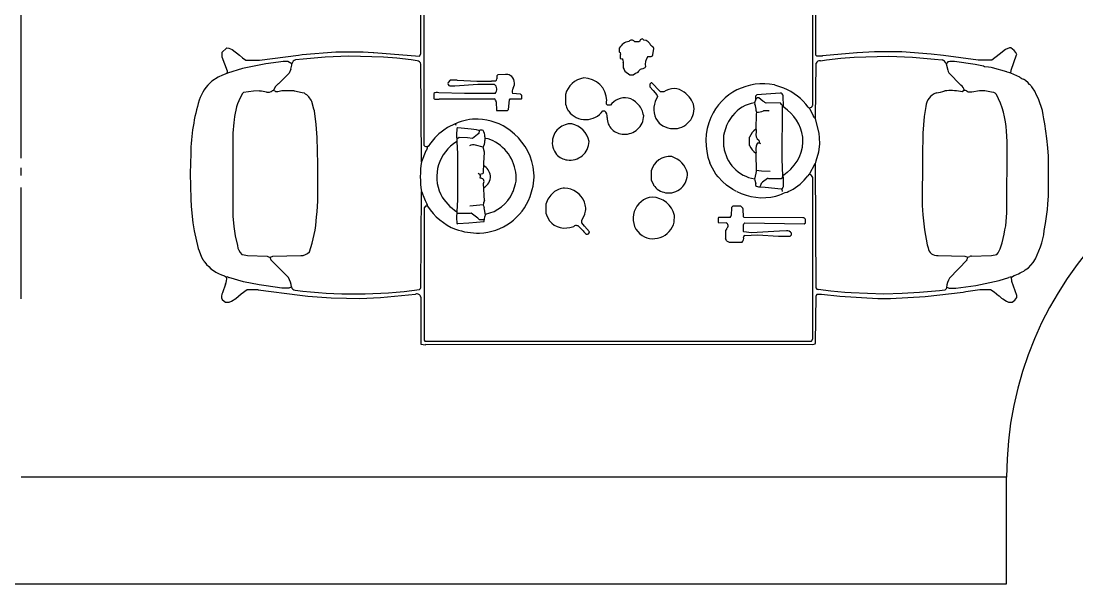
# Model space of a CAD drawing. Header units: millimetres. Extents: x 0 to 37570, y -10972 to 32224.
# Drawn here: x 9190 to 11565, y 17185 to 18451 of the extents above; entities that cross this region are included whole.
import ezdxf

# ---------------------------------------------------------------- set-up
doc = ezdxf.new("R2010")
doc.units = ezdxf.units.MM
doc.header["$LTSCALE"] = 10
doc.header["$MEASUREMENT"] = 0
doc.linetypes.add('ACAD_ISO07W100', pattern=[3, 0, -3])
for name, color, linetype in [('A2-建筑墙体', 255, 'BYLAYER'), ('E7-图例造型线', 30, 'BYLAYER'), ('P7-平面门', 2, 'BYLAYER')]:
    doc.layers.add(name, color=color, linetype=linetype)

# ---------------------------------------------------------------- blocks, each defined once
blk = doc.blocks.new('餐桌组合2710347')
at = {"layer": 'E7-图例造型线'}
for points in [[(-777.9, 955.6), (-817.9, 946.6)], [(-759.9, 958.6), (-777.9, 955.6)], [(-723, 962.5), (-759.9, 958.6)], [(-706, 963.5), (-723, 962.5)], [(-649, 964.5), (-706, 963.5)], [(-846, 934), (-848.1, 932.2)], [(-837, 939), (-842, 936)], [(-822.9, 944.7), (-837, 939)], [(-817.9, 946.6), (-822.9, 944.7)], [(-432.2, 901.8), (-441, 916)], [(-936, 888), (-938, 885)], [(-938, 885), (-938, 877)], [(-932, 893), (-936, 888)], [(-898.1, 885.7), (-916.9, 892.3)], [(-878.8, 887.9), (-882, 883)], [(-881, 881), (-882, 883)], [(-427.8, 892.1), (-432.2, 901.8)], [(-423.8, 882.1), (-427.8, 892.1)], [(-423, 881), (-423.8, 882.1)], [(-423, 881), (-422, 882)], [(-412.7, 847.1), (-423, 881)], [(-422, 882), (-420, 881)], [(-420, 881), (-419, 881)], [(-419, 881), (-387, 893)], [(-387, 893), (-376, 893)], [(-376, 893), (-366.8, 883.1)], [(-366.8, 883.1), (-366, 882)], [(-366, 882), (-366.7, 877.9)], [(-938, 877), (-935.8, 872.1)], [(-935.8, 872.1), (-929.8, 862.2)], [(-929.8, 862.2), (-919.2, 849.8)], [(-892.3, 845.1), (-882.7, 877.9)], [(-788.9, 863.6), (-810.9, 858.6)], [(-768, 866.5), (-788.9, 863.6)], [(-745, 869), (-768, 866.5)], [(-370.2, 870.1), (-383, 854)], [(-366.7, 877.9), (-370.2, 870.1)], [(-919.2, 849.8), (-910, 837)], [(-910, 837), (-910, 813)], [(-899.6, 810), (-892.3, 845.1)], [(-833.5, 836), (-834.8, 791.9)], [(-831.3, 847.1), (-833.5, 836)], [(-830.7, 848.9), (-831.3, 847.1)], [(-470, 848), (-472.1, 848.8)], [(-467, 845), (-470, 848)], [(-463.6, 822.1), (-467, 845)], [(-402.4, 794.9), (-412.7, 847.1)], [(-389, 847), (-394, 840)], [(-394, 840), (-394, 809)], [(-383, 854), (-389, 847)], [(-910.6, 811.9), (-922.6, 718)], [(-910, 813), (-910.6, 811.9)], [(-901.6, 793.9), (-899.6, 810)], [(-463, 809), (-463.6, 822.1)], [(-463.6, 808), (-463, 809)], [(-394, 809), (-382.4, 721)], [(-907, 759), (-901.6, 793.9)], [(-837, 786), (-843.1, 783.2)], [(-837, 786), (-836.7, 784.1)], [(-836.7, 784.1), (-834.5, 779)], [(-398.4, 766), (-402.4, 794.9)], [(-843.1, 783.2), (-877, 750)], [(-834.5, 779), (-833.5, 716)], [(-465, 772), (-463.8, 773.9)], [(-465, 768), (-465, 772)], [(-463, 759), (-465, 768)], [(-463.8, 773.9), (-462, 778)], [(-462, 778), (-462.8, 780.1)], [(-461.1, 777.8), (-462, 778)], [(-453, 773), (-461.1, 777.8)], [(-447, 767), (-453, 773)], [(-447, 766), (-447, 767)], [(-423, 742), (-447, 766)], [(-397, 756), (-398.4, 766)], [(-907, 743), (-907, 759)], [(-904.2, 737.8), (-907, 743)], [(-904, 737), (-904.2, 737.8)], [(-877, 750), (-883, 744)], [(-463, 731), (-463, 759)], [(-413.9, 738.4), (-423, 742)], [(-402, 736), (-397, 745)], [(-397, 745), (-397, 756)], [(-922.6, 718), (-924.4, 700)], [(-468.4, 708.1), (-467.6, 712.9)], [(-467.6, 712.9), (-463.7, 729.9)], [(-463.7, 729.9), (-463, 731)], [(-391.4, 711), (-393.4, 727.9)], [(-382.4, 721), (-381.6, 713)], [(-381.6, 713), (-375, 637)], [(-924.4, 700), (-928.5, 648)], [(-504.1, 686.4), (-487.1, 691.3)], [(-387.5, 661), (-391.4, 711)], [(-746, 680.5), (-735, 679.5)], [(-735, 679.5), (-710, 678)], [(-710, 678), (-628, 678)], [(-628, 678), (-568, 679.5)], [(-568, 679.5), (-539, 681.4)], [(-539, 681.4), (-507.9, 685.6)], [(-507.9, 685.6), (-504.1, 686.4)], [(-928.5, 648), (-929.5, 613)], [(-385, 608), (-387.5, 661)], [(-375, 637), (-375, 576)], [(-929.5, 613), (-930, 583)], [(-387.5, 530), (-385, 608)], [(-930, 583), (-927.5, 537)], [(-375, 576), (-376.5, 553)], [(-376.5, 553), (-376.5, 552)], [(-389.5, 500), (-387.5, 530)], [(-393.6, 467.9), (-389.5, 500)], [(-393.6, -465.9), (-389.5, -498)], [(-924.4, -496), (-930, -581)], [(-916.5, -507), (-913.4, -475.9)], [(-389.5, -498), (-387.5, -528)], [(-920, -595), (-917.5, -521)], [(-917.5, -521), (-916.5, -507)], [(-387.5, -528), (-385, -606)], [(-377.5, -535), (-377.5, -534)], [(-375, -574), (-377.5, -535)], [(-930, -581), (-930, -610)], [(-375, -635), (-375, -574)], [(-930, -610), (-925.5, -688)], [(-918.5, -636), (-920, -595)], [(-385, -606), (-387.5, -659)], [(-916.5, -675), (-918.5, -636)], [(-380.6, -701), (-375, -635)], [(-387.5, -659), (-391.4, -709)], [(-925.5, -688), (-915.4, -773.1)], [(-912.4, -720.1), (-916.5, -675)], [(-775.9, -686.4), (-809.1, -692.6)], [(-768.9, -685.4), (-775.9, -686.4)], [(-742, -682.5), (-768.9, -685.4)], [(-721, -681), (-742, -682.5)], [(-611, -681.5), (-721, -681)], [(-558, -682.5), (-611, -681.5)], [(-520.9, -685.6), (-558, -682.5)], [(-498.1, -689.4), (-520.9, -685.6)], [(-809.1, -692.6), (-815.9, -694.4)], [(-391.4, -709), (-393.4, -725.9)], [(-383.6, -729.1), (-380.6, -701)], [(-911, -732), (-912.4, -720.1)], [(-908, -735), (-911, -732)], [(-905, -736), (-908, -735)], [(-833.5, -717), (-834.5, -777)], [(-402, -735), (-416.1, -738.6)], [(-401, -737), (-402, -735)], [(-394, -807), (-383.6, -729.1)], [(-907, -741), (-907, -757)], [(-907, -757), (-900.6, -802)], [(-842.8, -781.8), (-884.2, -742.2)], [(-422.1, -740.8), (-450, -768)], [(-403.8, -800.1), (-397, -754)], [(-400, -737), (-401, -737)], [(-398, -739), (-400, -737)], [(-397, -743), (-398, -739)], [(-397, -754), (-397, -743)], [(-915.4, -773.1), (-914.6, -778.9)], [(-914.6, -778.9), (-910, -811)], [(-834.5, -777), (-835.2, -778.9)], [(-465, -771), (-464.4, -766.9)], [(-463.2, -774.1), (-465, -771)], [(-462, -776), (-463.2, -774.1)], [(-900.6, -802), (-889.4, -853.8)], [(-837, -784), (-835.8, -787.9)], [(-834.5, -791), (-833.5, -837)], [(-466, -793), (-466, -784)], [(-463, -810), (-466, -793)], [(-407.4, -818.9), (-403.8, -800.1)], [(-394, -838), (-394, -807)], [(-910, -811), (-910, -835)], [(-465.6, -837.1), (-463, -822)], [(-463, -822), (-463, -810)], [(-410.6, -836.1), (-409.4, -830)], [(-409.4, -830), (-409, -821)], [(-409, -821), (-407.4, -818.9)], [(-915, -843), (-923.8, -853.1)], [(-910, -835), (-915, -843)], [(-889.4, -853.8), (-882.7, -875.9)], [(-833.5, -837), (-831, -849)], [(-471, -848), (-468, -845)], [(-468, -845), (-466.7, -842.1)], [(-466.7, -842.1), (-465.6, -837.1)], [(-420, -871), (-411.4, -838.9)], [(-411.4, -838.9), (-410.6, -836.1)], [(-381.2, -854.2), (-394, -838)], [(-370.2, -868.1), (-381.2, -854.2)], [(-936.2, -870.9), (-938, -875)], [(-938, -875), (-938, -883)], [(-931, -862), (-936.2, -870.9)], [(-929, -859), (-931, -862)], [(-737, -871.5), (-577, -872)], [(-577, -872), (-554, -870.5)], [(-423, -880), (-422.7, -878.1)], [(-422.7, -878.1), (-421, -872)], [(-421, -872), (-420, -871)], [(-366, -877), (-370.2, -868.1)], [(-366, -880), (-366, -877)], [(-928, -894), (-923, -894)], [(-923, -894), (-892, -882.5)], [(-892, -882.5), (-882, -882)], [(-882, -882), (-878.3, -888.1)], [(-878.3, -888.1), (-877.7, -889.9)], [(-432.2, -900.9), (-423, -880)], [(-423, -880), (-416.1, -881.4)], [(-416.1, -881.4), (-382.1, -893.3)], [(-382.1, -893.3), (-381, -894)], [(-861, -920), (-848.8, -930.8)], [(-449, -922), (-445, -919)], [(-445, -919), (-440, -913)], [(-440, -913), (-437, -909)], [(-456, -929), (-453.9, -927.2)], [(-776.9, -955.6), (-761.1, -958.4)], [(-761.1, -958.4), (-730, -962.5)], [(-730, -962.5), (-718, -963.5)], [(-718, -963.5), (-699, -965)], [(-699, -965), (-610, -965)], [(-610, -965), (-591, -963.5)], [(-591, -963.5), (-570, -961.6)], [(-570, -961.6), (-537.1, -956.6)], [(-537.1, -956.6), (-526.1, -954.6)]]:
    blk.add_lwpolyline(points, dxfattribs=at)
for centre, radius, start, end in [((-797, 864), 85.2, 126.8478, 163.7081), ((-848.1, 943.2), 9.4, -77.1959, -49.6737), ((-512.9, 853.7), 95.1, 40.9093, 72.2672), ((-925.2, 877.2), 17.2, 61.3272, 113.3638), ((-886.6, 904.7), 22.2, -121.0667, -77.9731), ((-873.3, 874.8), 9.91, 140.9857, 161.5361), ((-806.6, 824.9), 34, 97.3012, 135.1455), ((-534.9, 741.1), 124.7, 59.756, 86.8605), ((-515.2, 808.7), 51.6, -17.7053, -0.8251), ((-817.5, 782.1), 19.8, 150.4195, 168.6812), ((-448.8, 790.4), 17.4, -188.5253, -143.6114), ((-902.7, 728.2), 8.89, 98.3267, 175.2268), ((-907.7, 783.1), 46.3, -85.4042, -57.7259), ((-399.4, 780.7), 44.8, -108.9602, -93.3871), ((-403.9, 725.4), 10.8, 13.7257, 79.8264), ((-807.5, 716), 26.1, 179.9113, 227.3702), ((-728, 967.3), 287.4, -109.7512, -93.5877), ((-504, 729), 41.3, -65.7944, -30.4268), ((-813, -714.7), 20.6, 98.0202, 186.3055), ((-500.8, -724.4), 35.1, 19.0195, 85.592), ((-393.7, -705.1), 74.3, -173.9917, -158.807), ((-587.2, -744.5), 124.8, -10.3788, 5.7243), ((-406, -722.6), 13, -72.0025, -14.847), ((-921.9, -732.1), 17.3, -30.7436, -12.8592), ((-908.6, -785.7), 49.8, 60.6815, 85.8061), ((-412.9, -757.2), 18.8, 99.9172, 119.4901), ((-835.5, -771.5), 12.6, -125.5121, -97.0285), ((-824.1, -785.7), 13, 148.5669, 172.5529), ((-475.4, -774.3), 13.6, -45.8307, -7.2994), ((-467.9, -754.2), 22.6, -74.9106, -37.7093), ((-847.4, -794.6), 13.5, 15.6471, 30.0588), ((-945.1, -839.6), 25.2, -50.3626, -32.4203), ((-802.1, -813.4), 45.9, -129.0346, -104.8969), ((-564.8, -666.4), 204.4, -86.9703, -62.6729), ((-890.2, -879.8), 8.46, -14.7214, 27.8147), ((-725.6, -586.9), 284.8, -108.0589, -92.2921), ((-905.8, -863.8), 37.5, -149.1572, -126.2953), ((-758.4, -843.4), 128, -158.7025, -143.2529), ((-413.4, -917.5), 25.1, 138.546, 160.1526), ((-400.5, -858.1), 40.9, -61.517, -32.4329), ((-457.9, -918.5), 9.6, -65.1362, -21.4612), ((-753.7, -772.2), 184.9, -120.9542, -97.2239), ((-547.2, -788.2), 167.8, -82.7693, -57.0726)]:
    blk.add_arc(centre, radius, start, end, dxfattribs=at)
at = {"linetype": 'ACAD_ISO07W100'}
for points in [[(-604.3, 868.6), (-604, 963.5), (-544.3, 954), (-558, 868.5)], [(-1033.4, -434.1), (-1033.4, -432), (-1033, 435), (-1033, 446), (-1026, 446), (-1024, 446), (-927, 446.5), (-910, 449), (-905, 446.5), (-726, 445.3), (-695.8, 445), (-689, 445), (-623, 445), (-586, 445.3), (-577.5, 445.3), (-481.3, 446), (-403, 446.5), (-380, 446), (-268, 446), (-251, 450), (-245, 446.5), (-107.3, 445.4), (-98.9, 445.3), (-63, 445), (4, 445), (40, 445.2), (49.5, 445.3), (145.8, 445.8), (256, 446.5), (280, 446), (384, 446), (401, 449), (406, 446.5), (518.9, 445.6), (567, 445.3), (602.4, 445), (603, 445), (670, 445), (706, 445.2), (715.5, 445.3), (762.1, 445.6), (811.3, 445.9), (908, 446.5), (908, 439), (1023, 439), (1034, 443), (1034, 439), (1034, 436), (1034, -430), (1034, -435), (1034, -437), (1020, -435), (914, -435), (914, -445), (910, -442.5), (841.7, -441.8), (797.9, -441.3), (795.2, -441.3), (768, -441), (665, -441), (639.6, -441.2), (635, -441.2), (598.6, -441.5), (544.7, -441.9), (403, -443), (387, -442), (276, -442), (263, -446), (258, -442.5), (131.9, -441.3), (129.3, -441.3), (101, -441), (-1, -441), (-31, -441.2), (-69.9, -441.4), (-121.3, -441.7), (-247, -442.5), (-265, -442), (-383, -442), (-401, -442.5), (-450.8, -441.9), (-495.1, -441.4), (-497.9, -441.3), (-525, -441), (-627, -441), (-658, -441.2), (-748.3, -441.6), (-761.9, -441.7), (-907, -442.5), (-924, -442.5), (-1021.1, -441.6), (-1026.1, -441.5), (-1030, -441.5)]]:
    blk.add_wipeout(points, dxfattribs=at).dxf.layer = 'E7-图例造型线'
at = {"layer": 'E7-图例造型线'}
for points in [[(-604, 963.5), (-649, 964.5)], [(-558, 868.5), (-745, 869)], [(-533.9, 866.4), (-558, 868.5)], [(-528.1, 865.6), (-533.9, 866.4)], [(-376.5, 552), (-385, 449)], [(-927.5, 537), (-920.6, 458)], [(-395.4, 454.1), (-393.6, 467.9)], [(-1033, 446), (-1034, 436)], [(-1034, 436), (-1033, 435)], [(-1033, 435), (-1033.4, -434.1)], [(-927, 446.5), (-1033, 446)], [(-1024, 439), (-1026, 437)], [(-1026, 437), (-1026, -432)], [(-726, 439), (-1024, 439)], [(-905, 446.5), (-689, 445)], [(-722, 436), (-726, 439)], [(-722, 431), (-722, 436)], [(-709.9, 436.8), (-717, 433)], [(-698.1, 441.3), (-709.9, 436.8)], [(-696.9, 441.7), (-698.1, 441.3)], [(-690, 444), (-696.9, 441.7)], [(-689, 445), (-690, 444)], [(-623, 445), (-403, 446.5)], [(-598.1, 434.8), (-623, 445)], [(-588, 430), (-588, 431)], [(-580.8, 424.2), (-588, 430)], [(-586, 439), (-99, 439)], [(-385, 449), (-380, 446)], [(-380, 446), (-268, 446)], [(-580.2, 423.8), (-580.8, 424.2)], [(-569, 415), (-580.2, 423.8)], [(-560, 406), (-569, 415)], [(-555.8, 400.2), (-560, 406)], [(-481, 416), (-482, 415)], [(-482, 415), (-482, 405)], [(-482, 405), (-481, 404)], [(-480, 417), (-481, 416)], [(-481, 404), (-481, 281)], [(-469, 417), (-480, 417)], [(-469, 348), (-467.5, 406)], [(-551.2, 394.8), (-555.8, 400.2)], [(-545.2, 385.9), (-551.2, 394.8)], [(-537.2, 368.9), (-545.2, 385.9)], [(-452, 381), (-452, 370)], [(-439, 380), (-444, 385)], [(-439, 365), (-439, 380)], [(-761, 365), (-762, 364)], [(-762, 364), (-761.4, 362.9)], [(-761.4, 362.9), (-759.5, 338)], [(-748, 366), (-761, 365)], [(-735, 365), (-748, 366)], [(-739, 363), (-738, 365)], [(-739, 335), (-739, 363)], [(-707, 363.5), (-735, 365)], [(-605, 363.5), (-707, 363.5)], [(-577, 365), (-605, 363.5)], [(-562, 366), (-577, 365)], [(-568, 360), (-572, 365)], [(-568.6, 341), (-568, 360)], [(-548, 365), (-562, 366)], [(-549.5, 333), (-546, 363)], [(-546, 363), (-548, 365)], [(-541, 367), (-537, 368)], [(-537, 368), (-537.2, 368.9)], [(-452, 370), (-448, 318)], [(-442, 320), (-439.5, 364)], [(-439.5, 364), (-439, 365)], [(-759.5, 338), (-757, 304)], [(-749, 318), (-738, 333)], [(-738, 333), (-739, 335)], [(-719, 306), (-722, 336)], [(-570, 330), (-568.6, 341)], [(-550.5, 321), (-549.5, 333)], [(-469, 279), (-469, 348)], [(-753, 314), (-749, 318)], [(-753, 304), (-753, 314)], [(-659, 313), (-655, 312)], [(-650, 314), (-649, 307)], [(-590, 306), (-585, 323)], [(-564.2, 322.8), (-570, 330)], [(-561.2, 318.8), (-564.2, 322.8)], [(-559, 316), (-561.2, 318.8)], [(-552, 315), (-559, 316)], [(-552, 315), (-551.8, 315.9)], [(-551.8, 315.9), (-550.5, 321)], [(-448, 318), (-448, 281)], [(-442, 288), (-442, 320)], [(-757, 304), (-753, 304)], [(-742, 301), (-726, 303.5)], [(-710, 303), (-671, 305)], [(-649, 307), (-647, 305)], [(-647, 305), (-625, 304.5)], [(-625, 304.5), (-614, 303.5)], [(-614, 303.5), (-601, 303)], [(-601, 303), (-590, 306)], [(-441.4, 287), (-442, 288)], [(-441, 278), (-441.4, 287)], [(-488, 276.5), (-507, 276)], [(-507, 276), (-507, 251)], [(-429, 275), (-435.9, 275.4)], [(-427, 273), (-429, 275)], [(-426.5, 256), (-427, 273)], [(-691.9, 240.2), (-689.1, 238.8)], [(-689.1, 238.8), (-672.1, 233.6)], [(-507, 251), (-505, 249)], [(-505, 249), (-483, 247)], [(-483, 247), (-481, 245)], [(-481, 245), (-481, 220)], [(-470.5, 222), (-469, 240)], [(-672.1, 233.6), (-666, 232)], [(-481, 220), (-480, 219)], [(-480, 219), (-473, 219)], [(-700.9, 200.4), (-685.1, 195.7)], [(-685.1, 195.7), (-677, 193.4)], [(-677, 193.4), (-657, 191)], [(-657, 191), (-654, 191.6)], [(-654, 191.6), (-633.9, 193.6)], [(-738, 165), (-741.9, 163.6)], [(-718, 165), (-738, 165)], [(-493, 121), (-496.9, 119.6)], [(-471, 121), (-493, 121)], [(-771.4, 117.9), (-770.6, 111.1)], [(-770.6, 111.1), (-767.8, 102.1)], [(-780, 67), (-767.1, 78.2)], [(-771, 88), (-778, 81)], [(-767.1, 78.2), (-760, 84)], [(-760, 84), (-754, 84)], [(-754, 84), (-741.1, 77.7)], [(-741.1, 77.7), (-739.9, 77.4)], [(-508, 37), (-508, 33)], [(-495, 27), (-494, 28)], [(-495, 20), (-495, 27)], [(-494, 28), (-493, 29)], [(-493, 29), (-486, 29)], [(-486, 29), (-485, 28)], [(-375, 0), (-377.1, -1.7)], [(-367, 0), (-375, 0)], [(-418.9, -12.4), (-427, -24)], [(-414.9, -11.3), (-418.9, -12.4)], [(-411, -9), (-414.9, -11.3)], [(-400, -9), (-411, -9)], [(-390, -2), (-391, -6)], [(-382, -2), (-390, -2)], [(-381, -3), (-382, -2)], [(-377.1, -1.7), (-381, -3)], [(-427, -24), (-427, -31)], [(-427, -31), (-423.5, -36.2)], [(-423.5, -36.2), (-422.6, -38.9)], [(-417, -45), (-414, -48)], [(-353, -35), (-352, -34)], [(-353, -44), (-353, -35)], [(-351, -46), (-353, -44)], [(-519, -55), (-515.1, -53.6)], [(-454, -69), (-462, -76)], [(-448, -69), (-454, -69)], [(-445, -72), (-448, -69)], [(-414, -48), (-413.4, -50.1)], [(-413.4, -50.1), (-412.6, -53.9)], [(-386, -64), (-385.6, -72)], [(-674.1, -76.8), (-674.9, -77.2)], [(-663, -72), (-674.1, -76.8)], [(-643, -72), (-663, -72)], [(-536, -90), (-538, -93)], [(-476, -86), (-486.9, -80.8)], [(-472.1, -84.7), (-476, -86)], [(-462, -76), (-472.1, -84.7)], [(-465, -92), (-464, -91)], [(-465, -100), (-465, -92)], [(-464, -91), (-445, -73)], [(-445, -73), (-445, -72)], [(-382, -75.6), (-368, -78)], [(-758.1, -123.4), (-743, -124)], [(-650, -217), (-630.1, -205.8)], [(-630.1, -205.8), (-624.9, -203.3)], [(-759, -222), (-759.5, -240)], [(-749, -222), (-759, -222)], [(-748, -223), (-749, -222)], [(-748, -249), (-748, -223)], [(-675, -241), (-667.2, -231.9)], [(-667.2, -231.9), (-656, -222)], [(-656, -222), (-650, -217)], [(-589, -235), (-563, -235)], [(-563, -235), (-557.1, -236.4)], [(-557.1, -236.4), (-555.9, -236.6)], [(-800, -241), (-803, -247)], [(-803, -247), (-803, -276)], [(-777, -239), (-795, -239)], [(-773.9, -240.7), (-777, -239)], [(-772.3, -241.4), (-773.9, -240.7)], [(-725, -252), (-743, -251.5)], [(-722, -255), (-725, -252)], [(-722, -273), (-722, -255)], [(-689.2, -263.9), (-684.8, -255.1)], [(-684.8, -255.1), (-675, -241)], [(-788, -282), (-787, -311)], [(-782, -297), (-780, -280)], [(-780, -280), (-779, -279)], [(-779, -279), (-764, -279)], [(-764, -279), (-762, -280)], [(-762, -280), (-760, -282)], [(-760, -282), (-762, -416)], [(-748.5, -413), (-747.5, -281)], [(-747.5, -281), (-746, -279.5)], [(-746, -279.5), (-729, -278.5)], [(-778.5, -360), (-782, -297)], [(-673, -306), (-676, -306)], [(-672, -307), (-673, -306)], [(-664.1, -304.8), (-672, -307)], [(-661, -304), (-664.1, -304.8)], [(-658.9, -304.8), (-661, -304)], [(-644, -308), (-658.9, -304.8)], [(-603, -307), (-644, -308)], [(-643.5, -320), (-642, -308)], [(-602, -308), (-603, -307)], [(-586, -293), (-567, -293)], [(-550, -308), (-556, -308)], [(-549, -307), (-550, -308)], [(-515, -307.5), (-549, -307)], [(-511.9, -308.8), (-515, -307.5)], [(-490, -304), (-493.1, -304.8)], [(-482, -307), (-490, -304)], [(-481, -306), (-482, -307)], [(-479, -310), (-482, -307)], [(-475, -306), (-481, -306)], [(-472, -309), (-475, -306)], [(-787, -311), (-790, -358)], [(-679.5, -328), (-683.4, -363.9)], [(-679, -316), (-679.5, -328)], [(-675.8, -317.6), (-679, -316)], [(-671, -319), (-675.8, -317.6)], [(-668, -322), (-671, -319)], [(-660, -333), (-668, -322)], [(-644, -339), (-643.5, -320)], [(-581, -311), (-583, -309)], [(-582, -318), (-581, -315)], [(-581, -315), (-581, -311)], [(-574.1, -313.6), (-581, -315)], [(-511, -309), (-511.9, -308.8)], [(-508, -336), (-508, -324)], [(-490, -362), (-491, -330)], [(-486.8, -324.1), (-486, -323)], [(-486, -323), (-479, -314)], [(-479, -314), (-479, -310)], [(-468.5, -362), (-472, -309)], [(-661, -336), (-660, -335)], [(-661, -364), (-661, -336)], [(-660, -335), (-660, -333)], [(-509, -337), (-508, -336)], [(-450.3, -350.9), (-456, -369)], [(-449.7, -349.1), (-450.3, -350.9)], [(-790, -358), (-790, -384)], [(-777.5, -376), (-778.5, -360)], [(-689, -367), (-684, -366)], [(-683.4, -363.9), (-684, -366)], [(-684, -366), (-679.1, -368.4)], [(-679.1, -368.4), (-678, -369)], [(-678, -369), (-657, -369)], [(-659, -366), (-661, -364)], [(-657, -366), (-659, -366)], [(-656, -367), (-657, -366)], [(-657, -369), (-656, -368)], [(-656, -368), (-656, -367)], [(-656, -368), (-655, -368)], [(-655, -368), (-654, -367.5)], [(-655, -368), (-652, -370)], [(-654, -367.5), (-617, -366)], [(-652, -370), (-648.8, -373.8)], [(-648.8, -373.8), (-646.2, -377.2)], [(-617, -366), (-497, -367)], [(-500, -370), (-497, -369)], [(-497, -369), (-497, -367)], [(-497, -369), (-476, -368.5)], [(-468, -365), (-468.5, -362)], [(-456, -369), (-457, -370)], [(-790, -384), (-787, -387)], [(-787, -387), (-783, -387)], [(-762, -416), (-760, -419)], [(-760, -419), (-752, -419)], [(-651, -426), (-653.8, -423.8)], [(-651, -427), (-651, -426)], [(-627, -440), (-651, -427)], [(-501, -427), (-520, -437)], [(-500, -425), (-501, -427)], [(-501, -427), (-500, -432)], [(-1033.4, -434.1), (-1032.1, -440.7)], [(-1032.1, -440.7), (-1030, -441.5)], [(-1030, -441.5), (-924, -442.5)], [(-1026, -432), (-1021, -435)], [(-1021, -435), (-658, -435)], [(-920, -445), (-920, -455)], [(-913.4, -475.9), (-909.6, -447.1)], [(-907, -442.5), (-627, -441)], [(-627, -441), (-627, -440)], [(-627, -441), (-620.1, -442.3)], [(-620.1, -442.3), (-599.9, -448.6)], [(-599.9, -448.6), (-583, -451)], [(-583, -451), (-568, -450.4)], [(-568, -450.4), (-559, -449.6)], [(-559, -449.6), (-525, -441)], [(-524, -439), (-525, -441)], [(-525, -441), (-401, -442.5)], [(-500, -432), (-498, -434)], [(-498, -434), (-496.1, -434.3)], [(-496.1, -434.3), (-495, -435)], [(-495, -435), (-31, -435)], [(-385, -444), (-383, -442)], [(-385, -456), (-385, -444)], [(-383, -442), (-265, -442)], [(-920, -455), (-924.4, -496)], [(-395.4, -452.1), (-393.6, -465.9)], [(-384.5, -457), (-385, -456)], [(-377.5, -534), (-384.5, -457)]]:
    blk.add_lwpolyline(points, dxfattribs=at)
for centre, radius, start, end in [((-612, 528.2), 435.4, 72.8828, 88.9428), ((194.9, 595.2), 1114.5, 173.106, 187.5364), ((-927.5, 454.3), 7.86, -86.5237, 28.157), ((-403.6, 454.7), 8.23, -85.6614, -4.4901), ((-905.2, 452.4), 5.87, -145.0444, -88.1072), ((-648.8, 317), 135.5, 122.6845, 157.8299), ((-722.4, 439.3), 8.36, -86.9963, -49.4012), ((-656, 223.8), 223.6, 81.5133, 98.4868), ((-589.3, 442.9), 11.9, -137.4887, -83.747), ((-581.2, 433.5), 7.28, -228.5578, -159.5149), ((-656.2, 318.5), 91.8, 30.4349, 115.7522), ((-479.9, 409.9), 13, -17.5584, 32.9873), ((-651.8, 314.6), 97.2, 117.0806, 148.8013), ((-446.4, 379.8), 5.71, 65.0293, 168.1008), ((-619.7, 315.5), 163.3, 161.2088, 180.5199), ((-635.5, 321.3), 109, -2.2607, 25.3909), ((-601.5, 327.8), 17.2, -16.132, 32.3922), ((-656.3, 319.1), 126.8, -177.7165, -110.6017), ((-667.2, 312.3), 8.23, -117.4466, 4.8266), ((-646.1, 297.1), 17.3, 102.8604, 120.7424), ((-645.6, 313.3), 4.44, 122.3431, 170.2764), ((-652.8, 321.5), 126.3, -37.2206, -2.0628), ((-562.4, 310.5), 11.3, -23.4472, 23.4472), ((-752.2, 285.2), 18.8, 57.0829, 92.4068), ((-660, 314.9), 81.2, -170.1694, -113.1343), ((-727.5, 318.3), 15, -84.5946, -55.6016), ((-723.9, 276.3), 30.2, 62.5136, 80.6165), ((-655.3, 318.8), 29.2, -151.7894, -87.2978), ((-659, 322.1), 32.8, -81.0074, -31.341), ((-577.5, 326), 23.6, -121.9405, -83.9665), ((-634.9, 311.3), 65.7, -30.3647, -9.038), ((-570.5, 311.4), 9.9, -117.3623, -62.6377), ((-563.9, 324.4), 22, -95.2553, -57.0492), ((-659.7, 326.7), 94.9, -93.7876, -30.8082), ((-490.6, 288.2), 12, -77.593, -36.8095), ((-459.5, 290.1), 14.7, -130.5375, -38.5818), ((-435.1, 283.3), 7.93, -137.8821, -96.0122), ((-659.5, 324.9), 133.7, -78.9698, -36.634), ((-464.3, 227.6), 13.3, 56.976, 110.5557), ((-446, 257), 21.4, -121.2817, -33.7445), ((-440.7, 252.6), 14.6, -30.8985, 13.5104), ((-480.5, 227.9), 11.6, -49.6537, -30.124), ((-729.4, 123.2), 42.3, 107.168, 187.1138), ((-729.5, 118.2), 48.1, 38.4533, 76.2266), ((-725.4, 119.9), 43.9, 4.0802, 40.041), ((-579.4, 109.3), 41.3, 79.6525, 130.0004), ((-579.8, 107.9), 42.8, -1.1939, 79.4818), ((-731.8, 125), 50.3, -68.1272, -2.1793), ((-580, 112.4), 38.7, 132.2518, 173.0083), ((-486.3, 82.8), 38.4, 105.9898, 126.0101), ((-483.8, 72.3), 50.4, 8.8355, 75.2932), ((-775.7, 96.5), 9.7, -60.9889, 35.4161), ((-576.4, 110.5), 42.5, 171.0905, 269.1888), ((-586.3, 117.5), 50.4, -79.3925, -12.058), ((-479.7, 75.7), 48, 127.4845, 233.8582), ((-780.5, 71.9), 4.94, 154.9395, 276.1359), ((-762.6, 58.6), 27.2, 124.4983, 145.5016), ((-727.8, 114.3), 38.8, -108.18, -67.7742), ((-486.1, 80.1), 52.1, -88.7832, -0.1043), ((-523.3, -9.7), 37.1, 89.6023, 180.4061), ((-520.5, 43.7), 16.5, -98.8767, -40.5951), ((-530.3, -21.2), 54.3, 27.5717, 49.3997), ((-516.3, -12.2), 37.7, -49.8458, 25.2209), ((-518, -12.5), 42.5, 176.5249, 268.6774), ((-397.4, -1.9), 7.55, -110.4663, -32.6638), ((-381.1, -25.6), 29.2, 7.7104, 61.2393), ((-356.9, -27.9), 7.83, -51.3229, 52.2542), ((-747.3, -76.4), 48.2, 141.0403, 257.1074), ((-749.8, -79.1), 48.1, 6.1088, 136.6479), ((-521.4, -14.7), 39.4, -80.7927, -41.7819), ((-415.2, -37.7), 7.55, -170.5176, -103.7887), ((-351, -50.7), 4.73, -64.689, 89.7466), ((-404.6, -52), 8.25, -166.7259, -122.3634), ((-402.7, -85.5), 27.2, 52.1151, 103.3554), ((-376.4, -62.6), 17.6, -61.3522, -28.6478), ((-366.4, -54.5), 17.4, -72.037, -1.7028), ((-755.3, -72.1), 53.3, -76.7045, -1.999), ((-652.6, -110.3), 39.9, 123.9905, 170.9289), ((-652.9, -113), 42.2, -6.7405, 76.3895), ((-506.4, -119.5), 41.2, 139.9988, 173.6524), ((-504, -124.9), 47.3, 68.771, 132.4543), ((-381.8, -71.8), 3.75, -177.8455, -92.1545), ((-650.6, -111.1), 42, 170.2574, 273.5876), ((-659, -104.4), 49.9, -77.3101, -15.8722), ((-502.7, -122.8), 45.4, 169.9783, 275.8941), ((-497, -122.3), 39, -37.4155, 34.9248), ((-510.9, -115), 54.5, -76.3577, -34.6253), ((-577, -332.5), 137.8, 66.876, 110.352), ((-575.8, -323.1), 128.8, -11.6314, 65.7047), ((-578.7, -317.8), 83.4, 97.0814, 170.4809), ((-573.7, -320.2), 85.5, 50.0101, 77.9628), ((-800.4, -232.7), 8.36, -86.9985, -49.3986), ((-766.3, -237.2), 7.35, -144.634, -22.2906), ((-742.5, -244.2), 7.31, -139.3182, -94.0874), ((-564, -314.2), 74.7, 7.8766, 52.7738), ((-794.5, -268), 11.7, -136.7073, -78.0963), ((-793.2, -285.7), 6.41, 35.6577, 79.6113), ((-735.6, -263), 16.8, -67.1948, -36.4029), ((-576.7, -322), 126.6, -207.2928, -166.3157), ((-664.7, -314.8), 14.3, 141.9399, 184.6617), ((-571.5, -328), 37.9, 112.5741, 146.3708), ((-594.6, -348.7), 41.4, 73.7045, 100.27), ((-561.7, -321.6), 14.8, 67.3749, 147.0347), ((-580, -328.3), 37.6, 34.4775, 69.7725), ((-506.6, -313.9), 6.61, 102.0627, 132.0319), ((-505.7, -277.1), 30.4, -94.2683, -65.5366), ((-464.4, -307.5), 46.6, -178.1368, -159.2433), ((-493.9, -325.9), 5.06, -54.5424, -12.8376), ((-494.1, -320.8), 8.01, -50.3176, -24.0529), ((-638.7, -337.9), 62.6, -167.0386, -150.1696), ((-790.8, -376.3), 13.3, -53.9863, 1.2534), ((-646.7, -360.1), 47.1, -169.1332, -148.2618), ((-575.3, -324.3), 88.5, -143.2917, -84.6063), ((-579, -319.3), 93.8, -82.6131, -32.6739), ((-577.2, -320.3), 130.1, -53.5807, -22.4572), ((-512.5, -337.9), 33, -61.9471, -46.9776), ((-476.6, -356.3), 12.3, -87.2177, -45.3523), ((-595.9, -341.2), 100.9, -154.3011, -125.0256), ((-757.5, -411.7), 9.14, -52.6241, -7.912), ((-661.7, -424.7), 11, -70.2059, -12.166), ((-924.8, -448.2), 5.77, 33.7991, 82.1535), ((-904.1, -447.1), 5.47, 121.8739, 179.1119), ((-526.1, -429.8), 9.4, -77.1959, -49.6737), ((-403.5, -450.4), 8.27, -11.7352, 72.2922)]:
    blk.add_arc(centre, radius, start, end, dxfattribs=at)
blk = doc.blocks.new('墙贴2710361')
at = {"layer": 'E7-图例造型线'}
for points in [[(-625.5, -0.5), (-624.5, 0.5)], [(-581.5, -0.5), (-580.5, 0.5)], [(606.5, -0.5), (607.5, 0.5)], [(873.5, -0.5), (874.5, 0.5)], [(-874.5, -0.5), (-625.5, -0.5)], [(-597.5, -0.5), (-581.5, -0.5)], [(-558.5, -0.5), (606.5, -0.5)], [(624.5, -0.5), (873.5, -0.5)]]:
    blk.add_lwpolyline(points, dxfattribs=at)

msp = doc.modelspace()

# ---------------------------------------------------------------- linework, layer by layer
at = {"layer": 'A2-建筑墙体'}
msp.add_lwpolyline([(9070.20508, 17185.42969), (9070.20508, 17185.42969), (11406.60156, 17185.42969), (11406.60156, 17425.42969), (9190.20605, 17425.42969), (9190.20508, 17425.42969)], dxfattribs=at)

# ---------------------------------------------------------------- block references
at = {"layer": 'E7-图例造型线', "rotation": 90}
for name, p, xscale, yscale in [('餐桌组合2710347', (10535.55078, 18757.5), 1.000154733657837, 1.000342011451721), ('墙贴2710361', (9190.23047, 18701.73438), 1.000463128089904, 0.0504000000655651)]:
    msp.add_blockref(name, p, dxfattribs=dict(at, xscale=xscale, yscale=yscale))

# ---------------------------------------------------------------- next in the draw order: linework, layer by layer
at = {"layer": 'P7-平面门', "color": 1}
msp.add_arc((12206.60352, 17425.42969), 800, 90, 180, dxfattribs=at)

doc.saveas('drawing.dxf')
